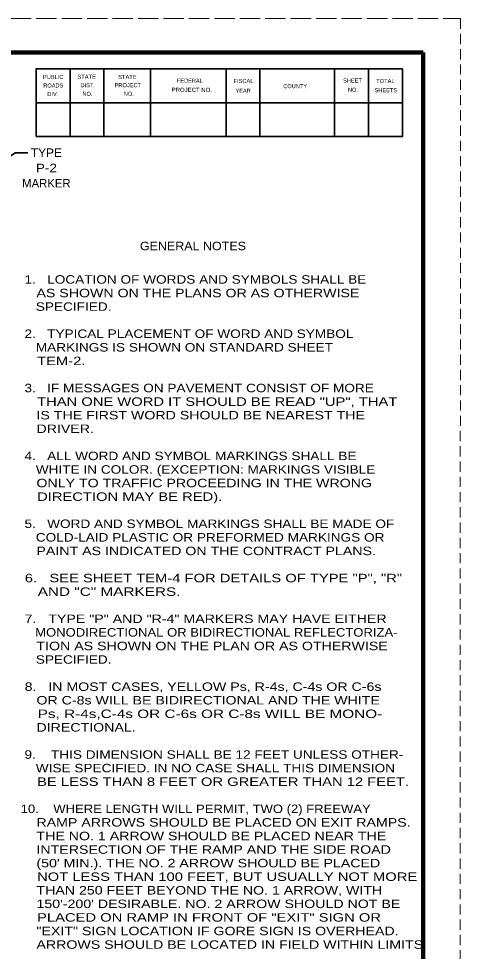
# Model space of a CAD drawing. Extents: x -66 to 614, y -59 to 381.
# Drawn here: x 484.2 to 614.4, y 105.8 to 380.6 of the extents above; entities that cross this region are included whole.
import ezdxf
from ezdxf.enums import TextEntityAlignment as Align

# ---------------------------------------------------------------- set-up
doc = ezdxf.new("R2010")
doc.units = 0
doc.linetypes.add('LONG_DASHED', pattern=[7.5, 6, -1.5])
doc.linetypes.add('MEDIUM_DASHED', pattern=[4.5, 3, -1.5])
doc.layers.add('1', color=7, linetype='Continuous', lineweight=53)
doc.layers.add('61', color=7, linetype='Continuous', lineweight=35)

msp = doc.modelspace()

# ---------------------------------------------------------------- linework, layer by layer
at = {"layer": '1', "linetype": 'MEDIUM_DASHED', "lineweight": 13}
msp.add_line((614.366, 380.643), (614.346, -59.377), dxfattribs=at)
at = {"layer": '1', "lineweight": 35}
msp.add_lwpolyline([(476.015, 336.413), (483.098, 341.057), (486.879, 341.057)], dxfattribs=at)
at = {"layer": '61', "linetype": 'LONG_DASHED', "lineweight": 13}
msp.add_line((-65.654, 380.643), (614.366, 380.643), dxfattribs=at)
at = {"layer": '61', "lineweight": 158}
msp.add_line((603.386, 370.643), (603.406, -49.397), dxfattribs=at)
at = {"layer": '61'}
for p, q in [((499.306, 365.883), (499.306, 345.883)), ((509.306, 365.883), (509.306, 345.883)), ((522.986, 365.883), (522.986, 345.883)), ((545.306, 365.883), (545.306, 345.883)), ((555.306, 365.883), (555.306, 345.883)), ((577.286, 365.903), (577.286, 345.903)), ((587.286, 365.903), (587.286, 345.903)), ((597.306, 355.863), (489.286, 355.883))]:
    msp.add_line(p, q, dxfattribs=at)
at = {"layer": '61', "lineweight": 158}
msp.add_lwpolyline([(603.386, 370.643), (-35.654, 370.643), (-35.654, -49.377)], dxfattribs=at)
at = {"layer": '61'}
for points in [[(597.286, 365.903), (489.306, 365.883), (489.306, 345.883)], [(597.286, 365.903), (597.286, 345.903), (489.306, 345.883)]]:
    msp.add_lwpolyline(points, dxfattribs=at)

# ---------------------------------------------------------------- texts
at = {"layer": '1'}
for s, width, p in [('TYPE', 1.05, (492.339, 339.895)), ('P-2', 1.2, (492.339, 335.395)), ('GENERAL NOTES', 1.1, (535.538, 312.407))]:
    msp.add_text(s, height=2.5, dxfattribs=dict(at, width=width)).set_placement(p, align=Align.CENTER)
msp.add_text('MARKER', height=2.5, dxfattribs=at).set_placement((492.339, 330.895), align=Align.CENTER)
for s, width, p in [(' 1.   LOCATION OF WORDS AND SYMBOLS SHALL BE', 1.2, (484.767, 302.543)), ('    AS SHOWN ON THE PLANS OR AS OTHERWISE', 1.25, (484.767, 298.543)), ('    SPECIFIED.', 1.2, (484.767, 294.543)), (' 2.   TYPICAL PLACEMENT OF WORD AND SYMBOL', 1.2, (484.767, 286.543)), ('    MARKINGS IS SHOWN ON STANDARD SHEET', 1.2, (484.767, 282.543)), ('    TEM-2.', 1.3, (484.767, 278.543)), (' 3.   IF MESSAGES ON PAVEMENT CONSIST OF MORE', 1.2, (484.767, 270.543)), ('    THAN ONE WORD IT SHOULD BE READ "UP", THAT', 1.3, (484.767, 266.543)), ('    IS THE FIRST WORD SHOULD BE NEAREST THE', 1.25, (484.767, 262.543)), ('    DRIVER.', 1.25, (484.767, 258.543)), (' 4.   ALL WORD AND SYMBOL MARKINGS SHALL BE', 1.2, (484.767, 250.543)), ('    WHITE IN COLOR. (EXCEPTION: MARKINGS VISIBLE', 1.2, (484.767, 246.543)), ('    ONLY TO TRAFFIC PROCEEDING IN THE WRONG', 1.25, (484.767, 242.543)), ('    DIRECTION MAY BE RED).', 1.3, (484.767, 238.543)), (' 5.   WORD AND SYMBOL MARKINGS SHALL BE MADE OF', 1.2, (484.767, 230.543)), ('    COLD-LAID PLASTIC OR PREFORMED MARKINGS OR', 1.2, (484.767, 226.543)), ('    PAINT AS INDICATED ON THE CONTRACT PLANS.', 1.25, (484.767, 222.543)), (' 6.   SEE SHEET TEM-4 FOR DETAILS OF TYPE "P", "R"', 1.3, (484.767, 214.543)), ('    AND "C" MARKERS.', 1.35, (484.767, 210.543)), (' 7.   TYPE "P" AND "R-4" MARKERS MAY HAVE EITHER', 1.25, (484.767, 202.543)), ('    MONODIRECTIONAL OR BIDIRECTIONAL REFLECTORIZA-', 1.15, (484.767, 198.543)), ('    TION AS SHOWN ON THE PLAN OR AS OTHERWISE', 1.25, (484.767, 194.543)), ('    SPECIFIED.', 1.2, (484.767, 190.543)), (' 8.   IN MOST CASES, YELLOW Ps, R-4s, C-4s OR C-6s', 1.25, (484.767, 182.543)), ('    OR C-8s WILL BE BIDIRECTIONAL AND THE WHITE', 1.25, (484.767, 178.543)), ('    Ps, R-4s,C-4s OR C-6s OR C-8s WILL BE MONO-', 1.35, (484.767, 174.543)), ('    DIRECTIONAL.', 1.25, (484.767, 170.543)), (' 9.    THIS DIMENSION SHALL BE 12 FEET UNLESS OTHER-', 1.2, (484.767, 162.543)), ('    WISE SPECIFIED. IN NO CASE SHALL THIS DIMENSION', 1.2, (484.767, 158.543)), ('    BE LESS THAN 8 FEET OR GREATER THAN 12 FEET.', 1.3, (484.767, 154.543)), ('10.    WHERE LENGTH WILL PERMIT, TWO (2) FREEWAY', 1.15, (484.767, 146.543)), ('    RAMP ARROWS SHOULD BE PLACED ON EXIT RAMPS.', 1.25, (484.767, 142.543)), ('    THE NO. 1 ARROW SHOULD BE PLACED NEAR THE', 1.25, (484.767, 138.543)), ('    INTERSECTION OF THE RAMP AND THE SIDE ROAD', 1.25, (484.767, 134.543)), ("    (50' MIN.). THE NO. 2 ARROW SHOULD BE PLACED", 1.25, (484.767, 130.543)), ('    NOT LESS THAN 100 FEET, BUT USUALLY NOT MORE', 1.3, (484.767, 126.543)), ('    THAN 250 FEET BEYOND THE NO. 1 ARROW, WITH', 1.25, (484.767, 122.543)), ("    150'-200' DESIRABLE. NO. 2 ARROW SHOULD NOT BE", 1.25, (484.767, 118.543)), ('    PLACED ON RAMP IN FRONT OF "EXIT" SIGN OR', 1.3, (484.767, 114.543)), ('    "EXIT" SIGN LOCATION IF GORE SIGN IS OVERHEAD.', 1.25, (484.767, 110.543)), ('    ARROWS SHOULD BE LOCATED IN FIELD WITHIN LIMITS', 1.25, (484.767, 106.543))]:
    msp.add_text(s, height=2.5, dxfattribs=dict(at, width=width)).set_placement(p)
at = {"layer": '61'}
for s, rotation, p in [('PUBLIC', 0.033, (491.346, 362.863)), ('FEDERAL', 0.007, (530.806, 361.743)), ('FISCAL', 359.942, (547.546, 361.683)), ('SHEET', 0.059, (579.806, 361.803)), ('ROADS', 0.124, (491.426, 360.343)), ('DIST.', 0.056, (502.386, 360.423)), ('COUNTY', 0.069, (562.166, 360.143)), ('SHEETS', 359.959, (589.086, 358.963)), ('DIV.', 359.932, (492.626, 357.843)), ('YEAR', 0.105, (548.066, 358.783))]:
    msp.add_text(s, height=1.201, rotation=rotation, dxfattribs=at).set_placement(p)
for s, rotation, width, p in [('STATE', 0.059, 1.05, (501.506, 362.923)), ('STATE', 0.059, 1.05, (513.506, 362.863)), ('TOTAL', 359.926, 1.05, (589.546, 361.663)), ('PROJECT', 359.908, 1.05, (512.426, 360.443)), ('PROJECT NO.', 359.922, 1.1, (529.266, 359.083)), ('NO.', 359.852, 0.95, (581.226, 359.083)), ('NO.', 359.852, 0.95, (502.966, 357.903)), ('NO.', 0.225, 0.95, (515.166, 357.903))]:
    msp.add_text(s, height=1.201, rotation=rotation, dxfattribs=dict(at, width=width)).set_placement(p)

doc.saveas('drawing.dxf')
